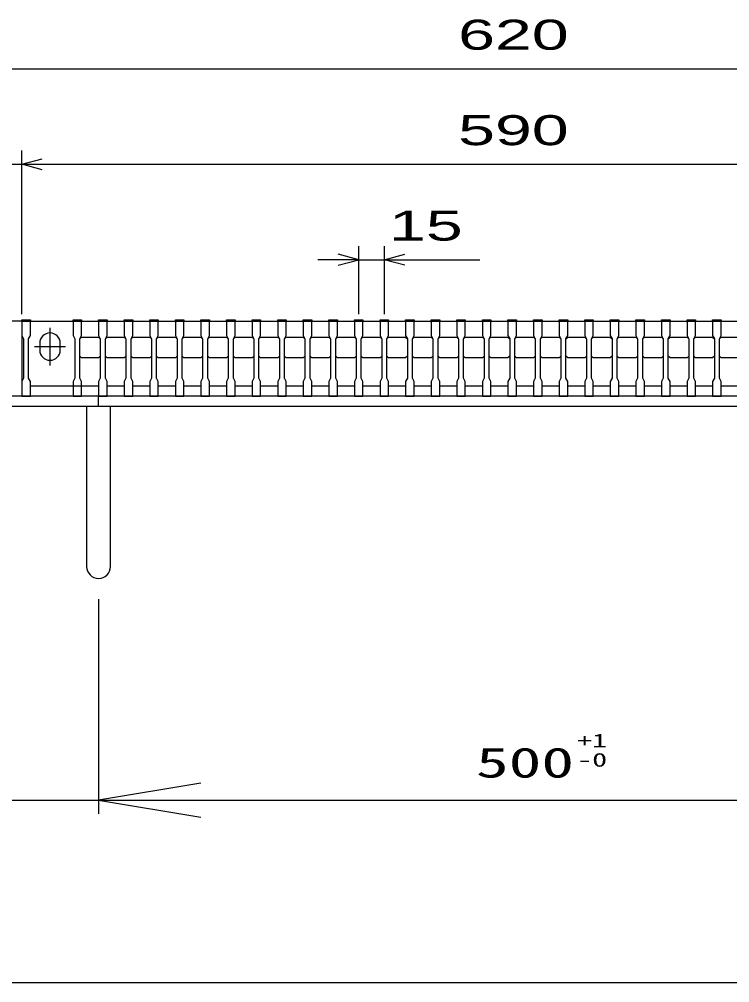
# Model space of a CAD drawing. Units: millimetres, scale not verified. Extents: x -1456 to 1389, y -1026 to 839.
# Drawn here: x -1030 to -613, y -921 to -356 of the extents above; entities that cross this region are included whole.
import ezdxf
from ezdxf.enums import TextEntityAlignment as Align

# ---------------------------------------------------------------- set-up
doc = ezdxf.new("R2010")
doc.units = ezdxf.units.MM
doc.header["$LTSCALE"] = 8
for name, color, linetype, lineweight in [('0_2', 150, 'Continuous', 25), ('16', 3, 'Continuous', 25), ('19', 6, 'Continuous', 25), ('22', 4, 'Continuous', 25)]:
    doc.layers.add(name, color=color, linetype=linetype, lineweight=lineweight)
doc.styles.add('ベクトル', font='')
doc.styles.add('ＭＳ ゴシック', font='')
doc.styles.get('ベクトル').set_extended_font_data('ベクトル')
doc.styles.get('ＭＳ ゴシック').set_extended_font_data('MS Gothic')

# ---------------------------------------------------------------- blocks, each defined once
blk = doc.blocks.new('open_arrow')
at = {"color": 0, "linetype": 'Continuous', "lineweight": -2}
blk.add_lwpolyline([(7.5, 1.25), (0, 0), (7.5, -1.25)], dxfattribs=at)

msp = doc.modelspace()

# ---------------------------------------------------------------- linework, layer by layer
at = {"layer": '0_2'}
msp.add_line((1388.8, -921.2), (-1379.2, -921.2), dxfattribs=at)
at = {"layer": '16'}
for p, q in [((-1028, -533), (-1028, -532.3)), ((-1028, -532.3), (-1023, -532.3)), ((-1028, -533), (-1028, -541.5)), ((-1023, -533), (-1028, -533)), ((-1028, -533), (-1028, -571)), ((-1028, -533), (-438, -533)), ((-1024, -533), (-999, -533)), ((-1023, -532.3), (-1023, -533)), ((-1023, -541.5), (-1023, -533)), ((-998, -533), (-998, -532.3)), ((-998, -532.3), (-993, -532.3)), ((-998, -533), (-998, -541.5)), ((-993, -533), (-998, -533)), ((-993, -532.3), (-993, -533)), ((-993, -541.5), (-993, -533)), ((-983, -533), (-983, -532.3)), ((-983, -532.3), (-978, -532.3)), ((-983, -533), (-983, -541.5)), ((-978, -533), (-983, -533)), ((-978, -532.3), (-978, -533)), ((-978, -541.5), (-978, -533)), ((-968, -533), (-968, -532.3)), ((-968, -532.3), (-963, -532.3)), ((-968, -533), (-968, -541.5)), ((-963, -533), (-968, -533)), ((-963, -532.3), (-963, -533)), ((-963, -541.5), (-963, -533)), ((-953, -533), (-953, -532.3)), ((-953, -532.3), (-948, -532.3)), ((-953, -533), (-953, -541.5)), ((-948, -533), (-953, -533)), ((-948, -532.3), (-948, -533)), ((-948, -541.5), (-948, -533)), ((-938, -533), (-938, -532.3)), ((-938, -532.3), (-933, -532.3)), ((-938, -533), (-938, -541.5)), ((-933, -533), (-938, -533)), ((-933, -532.3), (-933, -533)), ((-933, -541.5), (-933, -533)), ((-923, -533), (-923, -532.3)), ((-923, -532.3), (-918, -532.3)), ((-923, -533), (-923, -541.5)), ((-918, -533), (-923, -533)), ((-918, -532.3), (-918, -533)), ((-918, -541.5), (-918, -533)), ((-908, -533), (-908, -532.3)), ((-908, -532.3), (-903, -532.3)), ((-908, -533), (-908, -541.5)), ((-903, -533), (-908, -533)), ((-903, -532.3), (-903, -533)), ((-903, -541.5), (-903, -533)), ((-893, -533), (-893, -532.3)), ((-893, -532.3), (-888, -532.3)), ((-893, -533), (-893, -541.5)), ((-888, -533), (-893, -533)), ((-888, -532.3), (-888, -533)), ((-888, -541.5), (-888, -533)), ((-878, -533), (-878, -532.3)), ((-878, -532.3), (-873, -532.3)), ((-878, -533), (-878, -541.5)), ((-873, -533), (-878, -533)), ((-873, -532.3), (-873, -533)), ((-873, -541.5), (-873, -533)), ((-863, -533), (-863, -532.3)), ((-863, -532.3), (-858, -532.3)), ((-863, -533), (-863, -541.5)), ((-858, -533), (-863, -533)), ((-858, -532.3), (-858, -533)), ((-858, -541.5), (-858, -533)), ((-848, -533), (-848, -532.3)), ((-848, -532.3), (-843, -532.3)), ((-848, -533), (-848, -541.5)), ((-843, -533), (-848, -533)), ((-843, -532.3), (-843, -533)), ((-843, -541.5), (-843, -533)), ((-833, -533), (-833, -532.3)), ((-833, -532.3), (-828, -532.3)), ((-833, -533), (-833, -541.5)), ((-828, -533), (-833, -533)), ((-828, -532.3), (-828, -533)), ((-828, -541.5), (-828, -533)), ((-818, -533), (-818, -532.3)), ((-818, -532.3), (-813, -532.3)), ((-818, -533), (-818, -541.5)), ((-813, -533), (-818, -533)), ((-813, -532.3), (-813, -533)), ((-813, -541.5), (-813, -533)), ((-803, -533), (-803, -532.3)), ((-803, -532.3), (-798, -532.3)), ((-803, -533), (-803, -541.5)), ((-798, -533), (-803, -533)), ((-798, -532.3), (-798, -533)), ((-798, -541.5), (-798, -533)), ((-788, -533), (-788, -532.3)), ((-788, -532.3), (-783, -532.3)), ((-788, -533), (-788, -541.5)), ((-783, -533), (-788, -533)), ((-783, -532.3), (-783, -533)), ((-783, -541.5), (-783, -533)), ((-773, -533), (-773, -532.3)), ((-773, -532.3), (-768, -532.3)), ((-773, -533), (-773, -541.5)), ((-768, -533), (-773, -533)), ((-768, -532.3), (-768, -533)), ((-768, -541.5), (-768, -533)), ((-758, -533), (-758, -532.3)), ((-758, -532.3), (-753, -532.3)), ((-758, -533), (-758, -541.5)), ((-753, -533), (-758, -533)), ((-753, -532.3), (-753, -533)), ((-753, -541.5), (-753, -533)), ((-743, -533), (-743, -532.3)), ((-743, -532.3), (-738, -532.3)), ((-743, -533), (-743, -541.5)), ((-738, -533), (-743, -533)), ((-738, -532.3), (-738, -533)), ((-738, -541.5), (-738, -533)), ((-728, -533), (-728, -532.3)), ((-728, -532.3), (-723, -532.3)), ((-728, -533), (-728, -541.5)), ((-723, -533), (-728, -533)), ((-723, -532.3), (-723, -533)), ((-723, -541.5), (-723, -533)), ((-713, -533), (-713, -532.3)), ((-713, -532.3), (-708, -532.3)), ((-713, -533), (-713, -541.5)), ((-708, -533), (-713, -533)), ((-708, -532.3), (-708, -533)), ((-708, -541.5), (-708, -533)), ((-698, -533), (-698, -532.3)), ((-698, -532.3), (-693, -532.3)), ((-698, -533), (-698, -541.5)), ((-693, -533), (-698, -533)), ((-693, -532.3), (-693, -533)), ((-693, -541.5), (-693, -533)), ((-683, -533), (-683, -532.3)), ((-683, -532.3), (-678, -532.3)), ((-683, -533), (-683, -541.5)), ((-678, -533), (-683, -533)), ((-678, -532.3), (-678, -533)), ((-678, -541.5), (-678, -533)), ((-668, -533), (-668, -532.3)), ((-668, -532.3), (-663, -532.3)), ((-668, -533), (-668, -541.5)), ((-663, -533), (-668, -533)), ((-663, -532.3), (-663, -533)), ((-663, -541.5), (-663, -533)), ((-653, -533), (-653, -532.3)), ((-653, -532.3), (-648, -532.3)), ((-653, -533), (-653, -541.5)), ((-648, -533), (-653, -533)), ((-648, -532.3), (-648, -533)), ((-648, -541.5), (-648, -533)), ((-638, -533), (-638, -532.3)), ((-638, -532.3), (-633, -532.3)), ((-638, -533), (-638, -541.5)), ((-633, -533), (-638, -533)), ((-633, -532.3), (-633, -533)), ((-633, -541.5), (-633, -533)), ((-623, -533), (-623, -532.3)), ((-623, -532.3), (-618, -532.3)), ((-623, -533), (-623, -541.5)), ((-618, -533), (-623, -533)), ((-618, -532.3), (-618, -533)), ((-618, -541.5), (-618, -533)), ((-1028, -541.5), (-1027, -543.5)), ((-1024, -543.5), (-1023, -541.5)), ((-1011.5, -537), (-1011.5, -559)), ((-998, -541.5), (-997, -543.5)), ((-994, -543.5), (-993, -541.5)), ((-994, -543.5), (-993, -542.5)), ((-993, -542.5), (-983, -542.5)), ((-983, -541.5), (-982, -543.5)), ((-983, -542.5), (-982, -543.5)), ((-979, -543.5), (-978, -541.5)), ((-979, -543.5), (-978, -542.5)), ((-978, -542.5), (-968, -542.5)), ((-968, -541.5), (-967, -543.5)), ((-968, -542.5), (-967, -543.5)), ((-964, -543.5), (-963, -541.5)), ((-964, -543.5), (-963, -542.5)), ((-963, -542.5), (-953, -542.5)), ((-953, -541.5), (-952, -543.5)), ((-953, -542.5), (-952, -543.5)), ((-949, -543.5), (-948, -541.5)), ((-949, -543.5), (-948, -542.5)), ((-948, -542.5), (-938, -542.5)), ((-938, -541.5), (-937, -543.5)), ((-938, -542.5), (-937, -543.5)), ((-934, -543.5), (-933, -541.5)), ((-934, -543.5), (-933, -542.5)), ((-933, -542.5), (-923, -542.5)), ((-923, -541.5), (-922, -543.5)), ((-923, -542.5), (-922, -543.5)), ((-919, -543.5), (-918, -541.5)), ((-919, -543.5), (-918, -542.5)), ((-918, -542.5), (-908, -542.5)), ((-908, -541.5), (-907, -543.5)), ((-908, -542.5), (-907, -543.5)), ((-904, -543.5), (-903, -541.5)), ((-904, -543.5), (-903, -542.5)), ((-903, -542.5), (-893, -542.5)), ((-893, -541.5), (-892, -543.5)), ((-893, -542.5), (-892, -543.5)), ((-889, -543.5), (-888, -541.5)), ((-889, -543.5), (-888, -542.5)), ((-888, -542.5), (-878, -542.5)), ((-878, -541.5), (-877, -543.5)), ((-878, -542.5), (-877, -543.5)), ((-874, -543.5), (-873, -541.5)), ((-874, -543.5), (-873, -542.5)), ((-873, -542.5), (-863, -542.5)), ((-863, -541.5), (-862, -543.5)), ((-863, -542.5), (-862, -543.5)), ((-859, -543.5), (-858, -541.5)), ((-859, -543.5), (-858, -542.5)), ((-858, -542.5), (-848, -542.5)), ((-848, -541.5), (-847, -543.5)), ((-848, -542.5), (-847, -543.5)), ((-844, -543.5), (-843, -541.5)), ((-844, -543.5), (-843, -542.5)), ((-843, -542.5), (-833, -542.5)), ((-833, -541.5), (-832, -543.5)), ((-833, -542.5), (-832, -543.5)), ((-829, -543.5), (-828, -541.5)), ((-829, -543.5), (-828, -542.5)), ((-828, -542.5), (-818, -542.5)), ((-818, -541.5), (-817, -543.5)), ((-818, -542.5), (-817, -543.5)), ((-814, -543.5), (-813, -541.5)), ((-814, -543.5), (-813, -542.5)), ((-813, -542.5), (-803, -542.5)), ((-803, -541.5), (-802, -543.5)), ((-803, -542.5), (-802, -543.5)), ((-799, -543.5), (-798, -541.5)), ((-799, -543.5), (-798, -542.5)), ((-798, -542.5), (-788, -542.5)), ((-788, -541.5), (-787, -543.5)), ((-788, -542.5), (-787, -543.5)), ((-784, -543.5), (-783, -541.5)), ((-784, -543.5), (-783, -542.5)), ((-783, -542.5), (-773, -542.5)), ((-773, -541.5), (-772, -543.5)), ((-773, -542.5), (-772, -543.5)), ((-769, -543.5), (-768, -541.5)), ((-769, -543.5), (-768, -542.5)), ((-768, -542.5), (-758, -542.5)), ((-758, -541.5), (-757, -543.5)), ((-758, -542.5), (-757, -543.5)), ((-754, -543.5), (-753, -541.5)), ((-754, -543.5), (-753, -542.5)), ((-753, -542.5), (-743, -542.5)), ((-743, -541.5), (-742, -543.5)), ((-743, -542.5), (-742, -543.5)), ((-739, -543.5), (-738, -541.5)), ((-739, -543.5), (-738, -542.5)), ((-738, -542.5), (-728, -542.5)), ((-728, -541.5), (-727, -543.5)), ((-728, -542.5), (-727, -543.5)), ((-724, -543.5), (-723, -541.5)), ((-724, -543.5), (-723, -542.5)), ((-723, -542.5), (-713, -542.5)), ((-713, -541.5), (-712, -543.5)), ((-713, -542.5), (-712, -543.5)), ((-709, -543.5), (-708, -541.5)), ((-709, -543.5), (-708, -542.5)), ((-708, -542.5), (-698, -542.5)), ((-698, -541.5), (-697, -543.5)), ((-698, -542.5), (-697, -543.5)), ((-694, -543.5), (-693, -541.5)), ((-694, -543.5), (-693, -542.5)), ((-693, -542.5), (-683, -542.5)), ((-683, -541.5), (-682, -543.5)), ((-683, -542.5), (-682, -543.5)), ((-679, -543.5), (-678, -541.5)), ((-679, -543.5), (-678, -542.5)), ((-678, -542.5), (-668, -542.5)), ((-668, -541.5), (-667, -543.5)), ((-668, -542.5), (-667, -543.5)), ((-664, -543.5), (-663, -541.5)), ((-664, -543.5), (-663, -542.5)), ((-663, -542.5), (-653, -542.5)), ((-653, -541.5), (-652, -543.5)), ((-653, -542.5), (-652, -543.5)), ((-649, -543.5), (-648, -541.5)), ((-649, -543.5), (-648, -542.5)), ((-648, -542.5), (-638, -542.5)), ((-638, -541.5), (-637, -543.5)), ((-638, -542.5), (-637, -543.5)), ((-634, -543.5), (-633, -541.5)), ((-634, -543.5), (-633, -542.5)), ((-633, -542.5), (-623, -542.5)), ((-623, -541.5), (-622, -543.5)), ((-623, -542.5), (-622, -543.5)), ((-619, -543.5), (-618, -541.5)), ((-619, -543.5), (-618, -542.5)), ((-618, -542.5), (-608, -542.5)), ((-1027, -543.5), (-1027, -566.5)), ((-1024, -566.5), (-1024, -543.5)), ((-1020.5, -548), (-1002.5, -548)), ((-1017.5, -546), (-1017.5, -550)), ((-1005.5, -550), (-1005.5, -546)), ((-997, -543.5), (-997, -566.5)), ((-994, -566.5), (-994, -543.5)), ((-982, -543.5), (-982, -566.5)), ((-979, -566.5), (-979, -543.5)), ((-967, -543.5), (-967, -566.5)), ((-964, -566.5), (-964, -543.5)), ((-952, -543.5), (-952, -566.5)), ((-949, -566.5), (-949, -543.5)), ((-937, -543.5), (-937, -566.5)), ((-934, -566.5), (-934, -543.5)), ((-922, -543.5), (-922, -566.5)), ((-919, -566.5), (-919, -543.5)), ((-907, -543.5), (-907, -566.5)), ((-904, -566.5), (-904, -543.5)), ((-892, -543.5), (-892, -566.5)), ((-889, -566.5), (-889, -543.5)), ((-877, -543.5), (-877, -566.5)), ((-874, -566.5), (-874, -543.5)), ((-862, -543.5), (-862, -566.5)), ((-859, -566.5), (-859, -543.5)), ((-847, -543.5), (-847, -566.5)), ((-844, -566.5), (-844, -543.5)), ((-832, -543.5), (-832, -566.5)), ((-829, -566.5), (-829, -543.5)), ((-817, -543.5), (-817, -566.5)), ((-814, -566.5), (-814, -543.5)), ((-802, -543.5), (-802, -566.5)), ((-799, -566.5), (-799, -543.5)), ((-787, -543.5), (-787, -566.5)), ((-784, -566.5), (-784, -543.5)), ((-772, -543.5), (-772, -566.5)), ((-769, -566.5), (-769, -543.5)), ((-757, -543.5), (-757, -566.5)), ((-754, -566.5), (-754, -543.5)), ((-742, -543.5), (-742, -566.5)), ((-739, -566.5), (-739, -543.5)), ((-727, -543.5), (-727, -566.5)), ((-724, -566.5), (-724, -543.5)), ((-712, -543.5), (-712, -566.5)), ((-709, -566.5), (-709, -543.5)), ((-697, -543.5), (-697, -566.5)), ((-694, -566.5), (-694, -543.5)), ((-682, -543.5), (-682, -566.5)), ((-679, -566.5), (-679, -543.5)), ((-667, -543.5), (-667, -566.5)), ((-664, -566.5), (-664, -543.5)), ((-652, -543.5), (-652, -566.5)), ((-649, -566.5), (-649, -543.5)), ((-637, -543.5), (-637, -566.5)), ((-634, -566.5), (-634, -543.5)), ((-622, -543.5), (-622, -566.5)), ((-619, -566.5), (-619, -543.5)), ((-993, -554.5), (-994, -553.5)), ((-982, -553.5), (-983, -554.5)), ((-978, -554.5), (-979, -553.5)), ((-967, -553.5), (-968, -554.5)), ((-963, -554.5), (-964, -553.5)), ((-952, -553.5), (-953, -554.5)), ((-948, -554.5), (-949, -553.5)), ((-937, -553.5), (-938, -554.5)), ((-933, -554.5), (-934, -553.5)), ((-922, -553.5), (-923, -554.5)), ((-918, -554.5), (-919, -553.5)), ((-907, -553.5), (-908, -554.5)), ((-903, -554.5), (-904, -553.5)), ((-892, -553.5), (-893, -554.5)), ((-888, -554.5), (-889, -553.5)), ((-877, -553.5), (-878, -554.5)), ((-873, -554.5), (-874, -553.5)), ((-862, -553.5), (-863, -554.5)), ((-858, -554.5), (-859, -553.5)), ((-847, -553.5), (-848, -554.5)), ((-843, -554.5), (-844, -553.5)), ((-832, -553.5), (-833, -554.5)), ((-828, -554.5), (-829, -553.5)), ((-817, -553.5), (-818, -554.5)), ((-813, -554.5), (-814, -553.5)), ((-802, -553.5), (-803, -554.5)), ((-798, -554.5), (-799, -553.5)), ((-787, -553.5), (-788, -554.5)), ((-783, -554.5), (-784, -553.5)), ((-772, -553.5), (-773, -554.5)), ((-768, -554.5), (-769, -553.5)), ((-757, -553.5), (-758, -554.5)), ((-753, -554.5), (-754, -553.5)), ((-742, -553.5), (-743, -554.5)), ((-738, -554.5), (-739, -553.5)), ((-727, -553.5), (-728, -554.5)), ((-723, -554.5), (-724, -553.5)), ((-712, -553.5), (-713, -554.5)), ((-708, -554.5), (-709, -553.5)), ((-697, -553.5), (-698, -554.5)), ((-693, -554.5), (-694, -553.5)), ((-682, -553.5), (-683, -554.5)), ((-678, -554.5), (-679, -553.5)), ((-667, -553.5), (-668, -554.5)), ((-663, -554.5), (-664, -553.5)), ((-652, -553.5), (-653, -554.5)), ((-648, -554.5), (-649, -553.5)), ((-637, -553.5), (-638, -554.5)), ((-633, -554.5), (-634, -553.5)), ((-622, -553.5), (-623, -554.5)), ((-618, -554.5), (-619, -553.5)), ((-983, -554.5), (-993, -554.5)), ((-968, -554.5), (-978, -554.5)), ((-953, -554.5), (-963, -554.5)), ((-938, -554.5), (-948, -554.5)), ((-923, -554.5), (-933, -554.5)), ((-908, -554.5), (-918, -554.5)), ((-893, -554.5), (-903, -554.5)), ((-878, -554.5), (-888, -554.5)), ((-863, -554.5), (-873, -554.5)), ((-848, -554.5), (-858, -554.5)), ((-833, -554.5), (-843, -554.5)), ((-818, -554.5), (-828, -554.5)), ((-803, -554.5), (-813, -554.5)), ((-788, -554.5), (-798, -554.5)), ((-773, -554.5), (-783, -554.5)), ((-758, -554.5), (-768, -554.5)), ((-743, -554.5), (-753, -554.5)), ((-728, -554.5), (-738, -554.5)), ((-713, -554.5), (-723, -554.5)), ((-698, -554.5), (-708, -554.5)), ((-683, -554.5), (-693, -554.5)), ((-668, -554.5), (-678, -554.5)), ((-653, -554.5), (-663, -554.5)), ((-638, -554.5), (-648, -554.5)), ((-623, -554.5), (-633, -554.5)), ((-608, -554.5), (-618, -554.5)), ((-1027, -566.5), (-1028, -568.5)), ((-1028, -568.5), (-1028, -577)), ((-1023, -568.5), (-1024, -566.5)), ((-1023, -577), (-1023, -568.5)), ((-997, -566.5), (-998, -568.5)), ((-998, -568.5), (-998, -577)), ((-993, -568.5), (-994, -566.5)), ((-993, -577), (-993, -568.5)), ((-982, -566.5), (-983, -568.5)), ((-983, -568.5), (-983, -577)), ((-978, -568.5), (-979, -566.5)), ((-978, -577), (-978, -568.5)), ((-967, -566.5), (-968, -568.5)), ((-968, -568.5), (-968, -577)), ((-963, -568.5), (-964, -566.5)), ((-963, -577), (-963, -568.5)), ((-952, -566.5), (-953, -568.5)), ((-953, -568.5), (-953, -577)), ((-948, -568.5), (-949, -566.5)), ((-948, -577), (-948, -568.5)), ((-937, -566.5), (-938, -568.5)), ((-938, -568.5), (-938, -577)), ((-933, -568.5), (-934, -566.5)), ((-933, -577), (-933, -568.5)), ((-922, -566.5), (-923, -568.5)), ((-923, -568.5), (-923, -577)), ((-918, -568.5), (-919, -566.5)), ((-918, -577), (-918, -568.5)), ((-907, -566.5), (-908, -568.5)), ((-908, -568.5), (-908, -577)), ((-903, -568.5), (-904, -566.5)), ((-903, -577), (-903, -568.5)), ((-892, -566.5), (-893, -568.5)), ((-893, -568.5), (-893, -577)), ((-888, -568.5), (-889, -566.5)), ((-888, -577), (-888, -568.5)), ((-877, -566.5), (-878, -568.5)), ((-878, -568.5), (-878, -577)), ((-873, -568.5), (-874, -566.5)), ((-873, -577), (-873, -568.5)), ((-862, -566.5), (-863, -568.5)), ((-863, -568.5), (-863, -577)), ((-858, -568.5), (-859, -566.5)), ((-858, -577), (-858, -568.5)), ((-847, -566.5), (-848, -568.5)), ((-848, -568.5), (-848, -577)), ((-843, -568.5), (-844, -566.5)), ((-843, -577), (-843, -568.5)), ((-832, -566.5), (-833, -568.5)), ((-833, -568.5), (-833, -577)), ((-828, -568.5), (-829, -566.5)), ((-828, -577), (-828, -568.5)), ((-817, -566.5), (-818, -568.5)), ((-818, -568.5), (-818, -577)), ((-813, -568.5), (-814, -566.5)), ((-813, -577), (-813, -568.5)), ((-802, -566.5), (-803, -568.5)), ((-803, -568.5), (-803, -577)), ((-798, -568.5), (-799, -566.5)), ((-798, -577), (-798, -568.5)), ((-787, -566.5), (-788, -568.5)), ((-788, -568.5), (-788, -577)), ((-783, -568.5), (-784, -566.5)), ((-783, -577), (-783, -568.5)), ((-772, -566.5), (-773, -568.5)), ((-773, -568.5), (-773, -577)), ((-768, -568.5), (-769, -566.5)), ((-768, -577), (-768, -568.5)), ((-757, -566.5), (-758, -568.5)), ((-758, -568.5), (-758, -577)), ((-753, -568.5), (-754, -566.5)), ((-753, -577), (-753, -568.5)), ((-742, -566.5), (-743, -568.5)), ((-743, -568.5), (-743, -577)), ((-738, -568.5), (-739, -566.5)), ((-738, -577), (-738, -568.5)), ((-727, -566.5), (-728, -568.5)), ((-728, -568.5), (-728, -577)), ((-723, -568.5), (-724, -566.5)), ((-723, -577), (-723, -568.5)), ((-712, -566.5), (-713, -568.5)), ((-713, -568.5), (-713, -577)), ((-708, -568.5), (-709, -566.5)), ((-708, -577), (-708, -568.5)), ((-697, -566.5), (-698, -568.5)), ((-698, -568.5), (-698, -577)), ((-693, -568.5), (-694, -566.5)), ((-693, -577), (-693, -568.5)), ((-682, -566.5), (-683, -568.5)), ((-683, -568.5), (-683, -577)), ((-678, -568.5), (-679, -566.5)), ((-678, -577), (-678, -568.5)), ((-667, -566.5), (-668, -568.5)), ((-668, -568.5), (-668, -577)), ((-663, -568.5), (-664, -566.5)), ((-663, -577), (-663, -568.5)), ((-652, -566.5), (-653, -568.5)), ((-653, -568.5), (-653, -577)), ((-648, -568.5), (-649, -566.5)), ((-648, -577), (-648, -568.5)), ((-637, -566.5), (-638, -568.5)), ((-638, -568.5), (-638, -577)), ((-633, -568.5), (-634, -566.5)), ((-633, -577), (-633, -568.5)), ((-622, -566.5), (-623, -568.5)), ((-623, -568.5), (-623, -577)), ((-618, -568.5), (-619, -566.5)), ((-618, -577), (-618, -568.5)), ((-1023, -571), (-983, -571)), ((-978, -571), (-968, -571)), ((-963, -571), (-953, -571)), ((-948, -571), (-938, -571)), ((-933, -571), (-923, -571)), ((-918, -571), (-908, -571)), ((-903, -571), (-893, -571)), ((-888, -571), (-878, -571)), ((-873, -571), (-863, -571)), ((-858, -571), (-848, -571)), ((-843, -571), (-833, -571)), ((-828, -571), (-818, -571)), ((-813, -571), (-803, -571)), ((-798, -571), (-788, -571)), ((-783, -571), (-773, -571)), ((-768, -571), (-758, -571)), ((-753, -571), (-743, -571)), ((-738, -571), (-728, -571)), ((-723, -571), (-713, -571)), ((-708, -571), (-698, -571)), ((-693, -571), (-683, -571)), ((-678, -571), (-668, -571)), ((-663, -571), (-653, -571)), ((-648, -571), (-638, -571)), ((-633, -571), (-623, -571)), ((-618, -571), (-608, -571)), ((-1028, -577), (-1023, -577)), ((-998, -577), (-993, -577)), ((-983, -577), (-978, -577)), ((-968, -577), (-963, -577)), ((-953, -577), (-948, -577)), ((-938, -577), (-933, -577)), ((-923, -577), (-918, -577)), ((-908, -577), (-903, -577)), ((-893, -577), (-888, -577)), ((-878, -577), (-873, -577)), ((-863, -577), (-858, -577)), ((-848, -577), (-843, -577)), ((-833, -577), (-828, -577)), ((-818, -577), (-813, -577)), ((-803, -577), (-798, -577)), ((-788, -577), (-783, -577)), ((-773, -577), (-768, -577)), ((-758, -577), (-753, -577)), ((-743, -577), (-738, -577)), ((-728, -577), (-723, -577)), ((-713, -577), (-708, -577)), ((-698, -577), (-693, -577)), ((-683, -577), (-678, -577)), ((-668, -577), (-663, -577)), ((-653, -577), (-648, -577)), ((-638, -577), (-633, -577)), ((-623, -577), (-618, -577))]:
    msp.add_line(p, q, dxfattribs=at)
for centre, start, end in [((-1011.5, -546), 0, 180), ((-1011.5, -550), 180, 0)]:
    msp.add_arc(centre, 6, start, end, dxfattribs=at)
at = {"layer": '19'}
for p, q in [((-1028, -533), (-1043, -533)), ((-543, -577), (-1037, -577)), ((-983, -583), (-983, -577)), ((-1042, -583), (-543, -583)), ((-990, -583), (-990, -677)), ((-976, -677), (-976, -583))]:
    msp.add_line(p, q, dxfattribs=at)
msp.add_arc((-983, -677), 7, 180, 0, dxfattribs=at)
at = {"layer": '22'}
for p, q in [((-1043, -385), (-423, -385)), ((-1028, -529), (-1028, -433)), ((-1028, -441), (-1016, -437.8)), ((-1043, -441), (-1028, -441)), ((-1016, -444.2), (-1028, -441)), ((-1028, -441), (-438, -441)), ((-830.5, -529), (-830.5, -489)), ((-815.5, -489), (-815.5, -529)), ((-830.5, -497), (-854.5, -497)), ((-830.5, -497), (-842.5, -493.8)), ((-842.5, -500.2), (-830.5, -497)), ((-830.5, -497), (-815.5, -497)), ((-815.5, -497), (-803.5, -493.8)), ((-803.5, -500.2), (-815.5, -497)), ((-815.5, -497), (-759.5, -497)), ((-983, -696.122), (-983, -822.114)), ((-983, -696.122), (-983, -822.114)), ((-1120.582, -814.114), (-983, -814.114)), ((-983, -814.114), (-483, -814.114))]:
    msp.add_line(p, q, dxfattribs=at)

# ---------------------------------------------------------------- block references
at = {"layer": '22', "xscale": 8, "yscale": 8}
msp.add_blockref('open_arrow', (-983, -814.114), dxfattribs=at)

# ---------------------------------------------------------------- texts
at = {"layer": '22', "color": 2, "style": 'ベクトル', "width": 1.65}
for s, p in [(' 620 ', (-783, -365)), (' 590 ', (-783, -421)), (' 15 ', (-823.5, -477))]:
    msp.add_text(s, height=17.6, dxfattribs=at).set_placement(p, align=Align.MIDDLE_LEFT)
at = {"layer": '22', "color": 2, "style": 'ＭＳ ゴシック', "width": 1.6}
for s, p in [('+1', (-693.633, -779.141)), ('-0', (-693.633, -790.407))]:
    msp.add_text(s, height=8.065, dxfattribs=at).set_placement(p, align=Align.MIDDLE_CENTER)
at = {"layer": '22', "style": 'ＭＳ ゴシック', "width": 1.6}
msp.add_text('500', height=17.6, dxfattribs=at).set_placement((-733, -806.114), align=Align.BOTTOM_CENTER)

doc.saveas('drawing.dxf')
